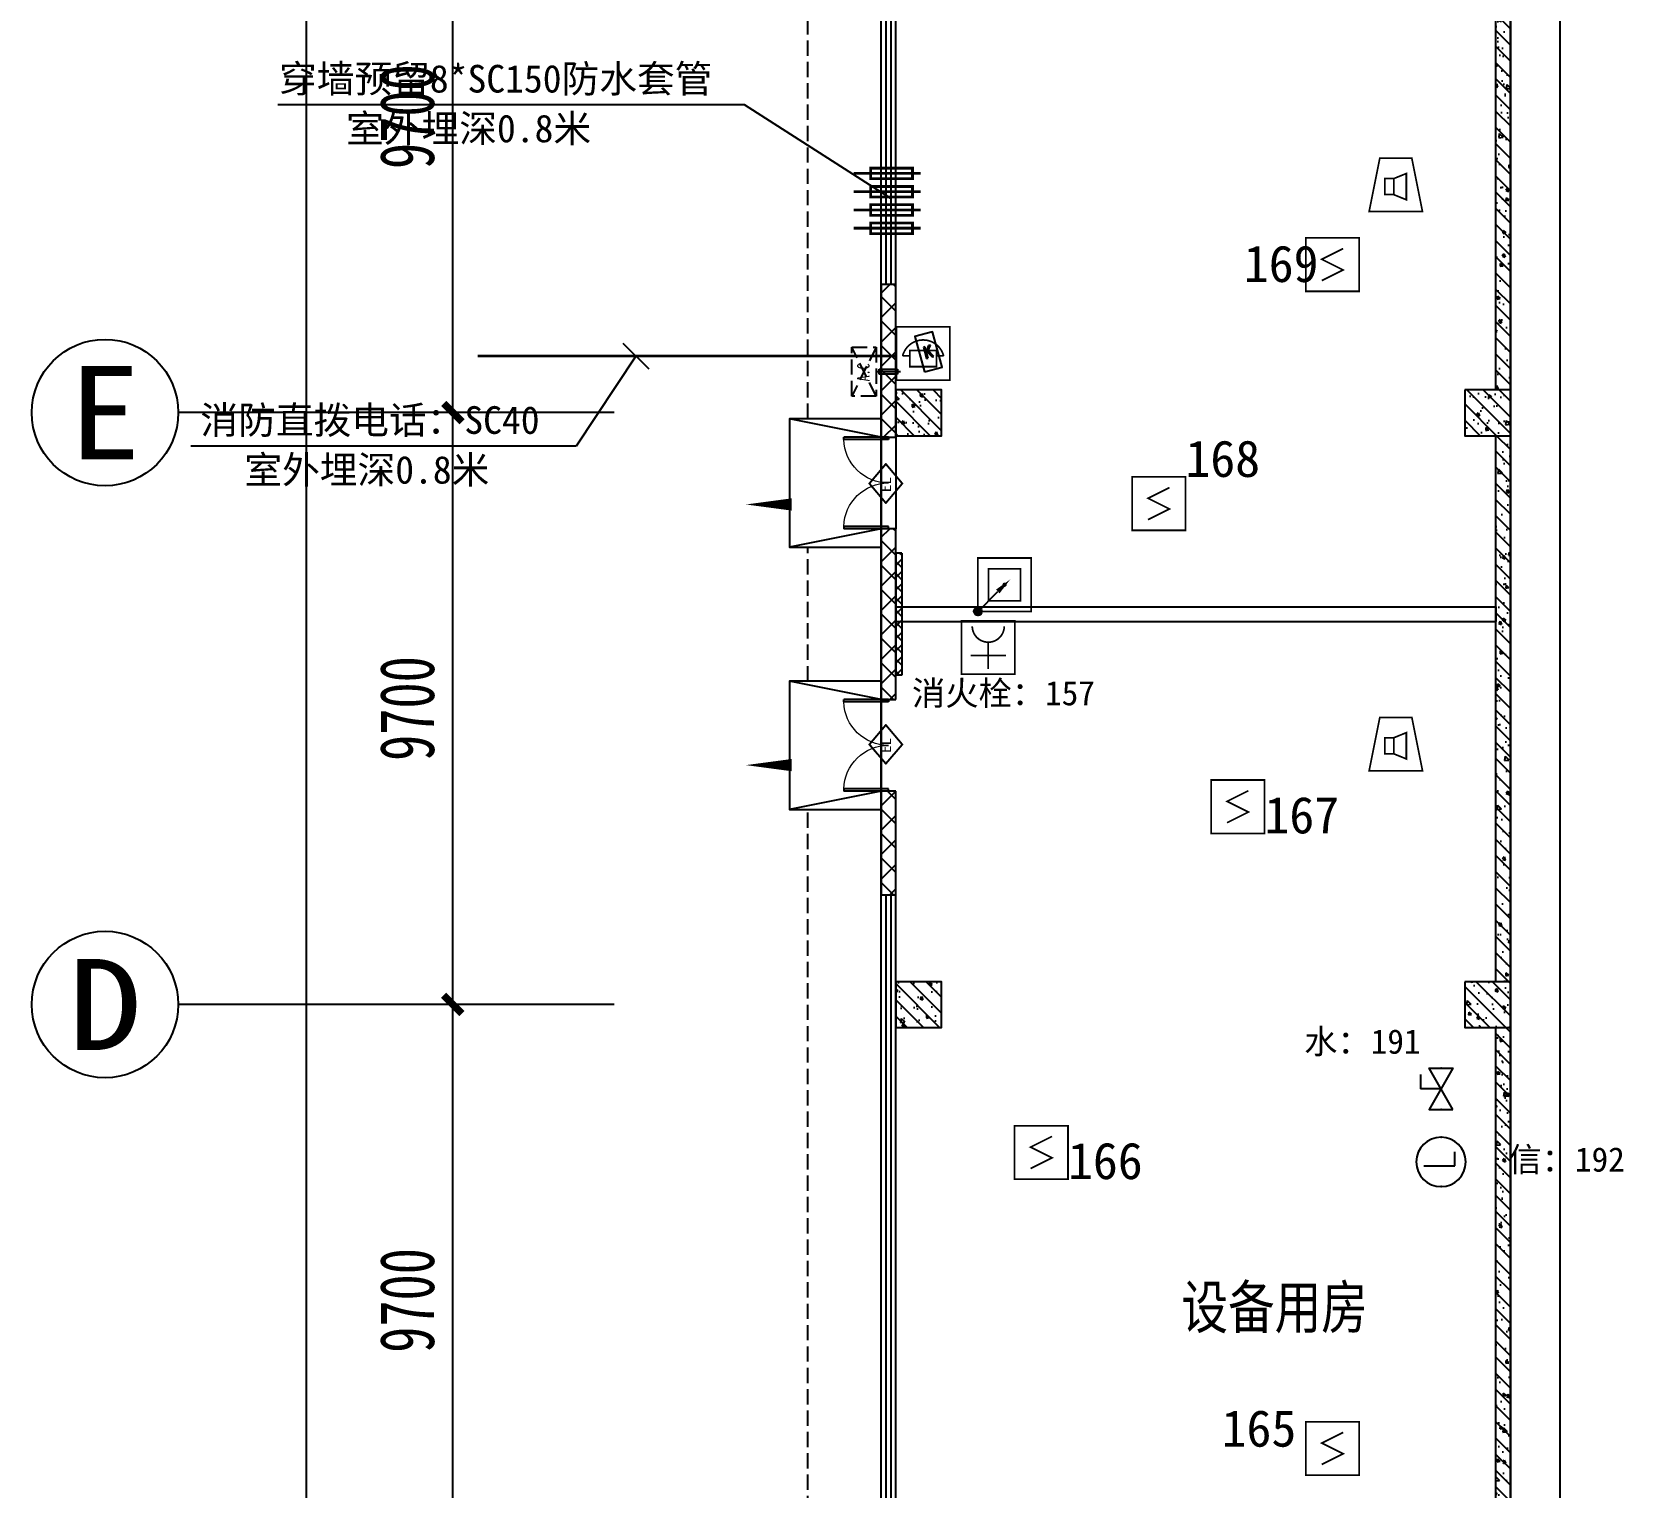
# Model space of a CAD drawing. Header units: millimetres. Extents: x -633009578 to 5705885, y -633235091 to 2571734.
# Drawn here: x 2777554 to 2803636, y 2293061 to 2316911 of the extents above; entities that cross this region are included whole.
import ezdxf
from ezdxf.enums import TextEntityAlignment as Align

# ---------------------------------------------------------------- set-up
doc = ezdxf.new("R2010")
doc.units = ezdxf.units.MM
doc.header["$LTSCALE"] = 1000
doc.header["$MEASUREMENT"] = 0
doc.linetypes.add('DASH', pattern=[0.35, 0.25, -0.1])
doc.layers.get('0').update_dxf_attribs({"color": 9})
for name, color, linetype in [('000000000000电气', 7, 'Continuous'), ('3T_WOOD', 21, 'Continuous'), ('A-COLUM(柱)', 255, 'Continuous'), ('A-DI-S(箭头)', 76, 'Continuous'), ('A-DOOR(门）', 4, 'Continuous'), ('A-EQPM(设备)', 15, 'Continuous'), ('A-F-AREA(计算)', 5, 'Continuous'), ('A-HATH(填充)', 8, 'Continuous'), ('A-LM-QPM(设备)', 8, 'Continuous'), ('A-ST-O(室外)', 54, 'Continuous'), ('A-STAR(楼梯)', 51, 'Continuous'), ('A-TEXT(房间)', 243, 'Continuous'), ('A-WA-J(剪力墙)', 254, 'Continuous'), ('A-WALL(墙)', 255, 'Continuous'), ('A-WINDOW（窗）', 4, 'Continuous'), ('AXIS_TEXT', 7, 'Continuous'), ('C-AXIS(轴号)', 3, 'Continuous'), ('WALL', 9, 'Continuous'), ('电-弱电平面-箭头', 3, 'Continuous'), ('电-强电平面-标注', 3, 'Continuous'), ('电-强电平面-线缆', 3, 'Continuous'), ('设备-安防', 3, 'Continuous'), ('设备-消防', 3, 'Continuous')]:
    doc.layers.add(name, color=color, linetype=linetype)
doc.styles.add('_TCH_AXIS', font='simhei.ttf', dxfattribs={"bigfont": 'GBCBIG'})
doc.styles.add('_TCH_DIM', font='simhei.ttf', dxfattribs={"width": 0.8, "bigfont": 'hztxt.shx'})
doc.styles.add('_TCH_DIM_T3', font='simhei.ttf', dxfattribs={"width": 0.707, "bigfont": 'GBCBIG'})
doc.styles.add('_TEL_DIM', font='simhei.ttf', dxfattribs={"height": 3.5, "bigfont": 'HZTXT'})
doc.styles.add('COMPLEX', font='simhei.ttf')
doc.styles.add('ELEC-DIM', font='simhei.ttf')
doc.styles.add('IDQSTYLE', font='simhei.ttf', dxfattribs={"width": 0.707, "bigfont": 'hztxt.shx'})
doc.styles.add('TXT', font='simhei.ttf', dxfattribs={"width": 0.8, "bigfont": 'hztxt.shx'})
doc.styles.add('宋体', font='simhei.ttf')
doc.dimstyles.new('_TCH_ARCH&&300', dxfattribs={"dimtxt": 892.5, "dimasz": 300, "dimexe": 750, "dimexo": 900, "dimgap": 300, "dimtad": 1, "dimdec": 0, "dimzin": 0, "dimdsep": 46, "dimtxsty": '_TCH_DIM_T3', "dimblk": 'ARCHTICK', "dimcen": 0.09, "dimclrt": 7, "dimazin": 2, "dimtfac": 1, "dimtdec": 0, "dimtix": 1, "dimtmove": 2, "dimatfit": 3, "dimfxl": 1, "dimtolj": 1, "dimtzin": 0, "dimarcsym": 0})
pattern_1 = [(45, (-830357.9205473666, -3.184366441797465), (-200.0002033111466, 200.0002033111467), []), (135, (-830357.9205473666, -3.184366441797465), (-200.0002033111467, -200.0002033111466), [])]
pattern_2 = [(315, (0, 0), (132.5825214724777, 132.5825214724776), []), (320, (0, 0), (-47.06410123694653, -537.9451369505651), [56.25, -618.75]), (625, (0, 0), (564.1441002750089, 104.0635002097499), [45, -495]), (370.4514, (-3.922005000000009, -44.82876), (517.079656545715, -433.8820362855164), [47.8051425, -525.856584]), (316.1842, (150, -2.755455298081545e-14), (-124.1392607467639, -800.4307864692332), [84.375, -928.125]), (366.6356, (139.65501975, -66.70255875000004), (730.5884031753312, -700.9970291615274), [71.707716, -788.78475]), (621.1842000000001, (150, -2.755455298081545e-14), (730.588950693994, -700.9964588502198), [67.5, -742.5]), (291, (112.5, -75.00000000000001), (-301.9641679990041, -447.6802890888463), [56.25, -618.75]), (596, (112.5, -75.00000000000001), (543.8625337851396, -182.4864989411868), [45, -495]), (341.4514, (87.3362955, -112.30667475), (241.8978725324643, -630.1669714361175), [47.8051425, -525.856584]), (307.5, (0, 0), (249.6703903734836, -9.119891487967951), [0, -488.9999999999999, 0, -502.5, 0, -496.875]), (277.5, (0, 0), (295.8087839117703, -197.3021530816116), [0, -286.5, 0, -477.75, 0, -189.375]), (237.5, (3.072332657360922e-14, 167.25), (-16.91615380078498, -400.3668271293068), [0, -187.5, 0, -585, 0, -776.25]), (227.5, (4.450060306401695e-14, 242.25), (75.07873674923819, -437.3896270067897), [0, -243.75, 0, -388.5, 0, -551.25])]

# ---------------------------------------------------------------- blocks, each defined once
blk = doc.blocks.new('_ArchTick')
at = {"color": 0, "linetype": 'ByBlock', "const_width": 0.4}
blk.add_lwpolyline([(-0.5, -0.5), (0.5, 0.5)], dxfattribs=at)
blk = doc.blocks.new('*D312')
at = {"layer": 'C-AXIS(轴号)', "color": 0, "lineweight": -2, "transparency": 16777216}
for p, q in [((1091976.748846702, 1618018.591094813), (1089481.408816443, 1618018.591094813)), ((1090231.408816443, 1608318.591094813), (1090231.408816443, 1618018.591094813)), ((1091976.748846702, 1608318.591094813), (1089481.408816443, 1608318.591094813))]:
    blk.add_line(p, q, dxfattribs=at)
at = {"layer": 'Defpoints', "color": 0, "transparency": 16777216}
for p in [(1090231.408816443, 1618018.591094813), (1092876.748846702, 1618018.591094813), (1092876.748846702, 1608318.591094813)]:
    blk.add_point(p, dxfattribs=at)
at = {"layer": 'C-AXIS(轴号)', "color": 0, "linetype": 'ByBlock', "lineweight": -2, "transparency": 16777216, "xscale": 300, "yscale": 300, "zscale": 300}
for p, rotation in [((1090231.408816443, 1618018.591094813), 90), ((1090231.408816443, 1608318.591094813), 270)]:
    blk.add_blockref('_ArchTick', p, dxfattribs=dict(at, rotation=rotation))
at = {"layer": 'C-AXIS(轴号)', "color": 7, "transparency": 16777216, "insert": (1089485.158816443, 1613168.591094813), "char_height": 892.5, "attachment_point": 5, "rotation": 90, "style": '_TCH_DIM_T3'}
blk.add_mtext('\\A1;9700', dxfattribs=at)
blk = doc.blocks.new('*D313')
at = {"layer": 'C-AXIS(轴号)', "color": 0, "lineweight": -2, "transparency": 16777216}
for p, q in [((1091976.748846702, 1627718.591094813), (1089481.408816443, 1627718.591094813)), ((1090231.408816443, 1618018.591094813), (1090231.408816443, 1627718.591094813)), ((1091976.748846702, 1618018.591094813), (1089481.408816443, 1618018.591094813))]:
    blk.add_line(p, q, dxfattribs=at)
at = {"layer": 'Defpoints', "color": 0, "transparency": 16777216}
for p in [(1090231.408816443, 1627718.591094813), (1092876.748846702, 1627718.591094813), (1092876.748846702, 1618018.591094813)]:
    blk.add_point(p, dxfattribs=at)
at = {"layer": 'C-AXIS(轴号)', "color": 0, "linetype": 'ByBlock', "lineweight": -2, "transparency": 16777216, "xscale": 300, "yscale": 300, "zscale": 300}
for p, rotation in [((1090231.408816443, 1627718.591094813), 90), ((1090231.408816443, 1618018.591094813), 270)]:
    blk.add_blockref('_ArchTick', p, dxfattribs=dict(at, rotation=rotation))
at = {"layer": 'C-AXIS(轴号)', "color": 7, "transparency": 16777216, "insert": (1089485.158816443, 1622868.591094813), "char_height": 892.5, "attachment_point": 5, "rotation": 90, "style": '_TCH_DIM_T3'}
blk.add_mtext('\\A1;9700', dxfattribs=at)
blk = doc.blocks.new('*D314')
at = {"layer": 'C-AXIS(轴号)', "color": 0, "lineweight": -2, "transparency": 16777216}
for p, q in [((1091976.748846702, 1637418.591094813), (1089481.408816443, 1637418.591094813)), ((1090231.408816443, 1627718.591094813), (1090231.408816443, 1637418.591094813)), ((1091976.748846702, 1627718.591094813), (1089481.408816443, 1627718.591094813))]:
    blk.add_line(p, q, dxfattribs=at)
at = {"layer": 'Defpoints', "color": 0, "transparency": 16777216}
for p in [(1090231.408816443, 1637418.591094813), (1092876.748846702, 1637418.591094813), (1092876.748846702, 1627718.591094813)]:
    blk.add_point(p, dxfattribs=at)
at = {"layer": 'C-AXIS(轴号)', "color": 0, "linetype": 'ByBlock', "lineweight": -2, "transparency": 16777216, "xscale": 300, "yscale": 300, "zscale": 300}
for p, rotation in [((1090231.408816443, 1637418.591094813), 90), ((1090231.408816443, 1627718.591094813), 270)]:
    blk.add_blockref('_ArchTick', p, dxfattribs=dict(at, rotation=rotation))
at = {"layer": 'C-AXIS(轴号)', "color": 7, "transparency": 16777216, "insert": (1089485.158816443, 1632568.591094813), "char_height": 892.5, "attachment_point": 5, "rotation": 90, "style": '_TCH_DIM_T3'}
blk.add_mtext('\\A1;9700', dxfattribs=at)
blk = doc.blocks.new('*D325')
at = {"layer": 'C-AXIS(轴号)', "color": 0, "lineweight": -2, "transparency": 16777216}
for p, q in [((1091976.748846702, 1725358.591094822), (1087081.408816443, 1725358.591094822)), ((1087831.408816443, 1589278.591094822), (1087831.408816443, 1725358.591094822)), ((1091976.748846702, 1589278.591094822), (1087081.408816443, 1589278.591094822))]:
    blk.add_line(p, q, dxfattribs=at)
at = {"layer": 'Defpoints', "color": 0, "transparency": 16777216}
for p in [(1087831.408816443, 1725358.591094822), (1092876.748846702, 1725358.591094822), (1092876.748846702, 1589278.591094822)]:
    blk.add_point(p, dxfattribs=at)
at = {"layer": 'C-AXIS(轴号)', "color": 0, "linetype": 'ByBlock', "lineweight": -2, "transparency": 16777216, "xscale": 300, "yscale": 300, "zscale": 300}
for p, rotation in [((1087831.408816443, 1725358.591094822), 90), ((1087831.408816443, 1589278.591094822), 270)]:
    blk.add_blockref('_ArchTick', p, dxfattribs=dict(at, rotation=rotation))
at = {"layer": 'C-AXIS(轴号)', "color": 7, "transparency": 16777216, "insert": (1087085.158816443, 1657318.591094822), "char_height": 892.5, "attachment_point": 5, "rotation": 90, "style": '_TCH_DIM_T3'}
blk.add_mtext('\\A1;136080', dxfattribs=at)
blk = doc.blocks.new('_AXISO')
blk.add_circle((0, 0), 0.5)
at = {"layer": 'AXIS_TEXT', "style": 'COMPLEX', "width": 1.041666666666667}
blk.add_attdef('A', text='', height=0.56, dxfattribs=at).set_placement((-0.25, -0.28), (0.25, -0.28), align=Align.FIT)
blk = doc.blocks.new('VdFDAFDFfasdgfswgre')
at = {"layer": 'A-LM-QPM(设备)'}
for p, q in [((-18.82899837940931, -406.182118716184), (32.44091908354312, -219.865729555022)), ((32.44091908354312, -219.865729555022), (56.36419694311917, -226.448856712319)), ((56.36419694311917, -226.448856712319), (37.18157476373017, -296.1590703437105)), ((49.2817729152739, -324.0305588338524), (125.9159782715142, -245.5878820237704)), ((153.1663345098495, -253.0865434217267), (58.93851659074426, -349.0140868732706)), ((125.9159782715142, -245.5878820237704), (153.1663345098495, -253.0865434217267)), ((5.094279481098056, -412.765245873481), (-18.82899837940931, -406.182118716184)), ((26.97990751266479, -333.232229411602), (5.094279481098056, -412.765245873481)), ((49.2817729152739, -324.0305588338524), (26.97990751266479, -333.232229411602)), ((26.97990751266479, -333.232229411602), (49.2817729152739, -324.0305588338524)), ((67.04131023027003, -429.8116214922629), (26.97990751266479, -333.232229411602)), ((37.18157476373017, -296.1590703437105), (49.2817729152739, -324.0305588338524)), ((58.93851659074426, -349.0140868732706), (97.61874484550208, -438.2258171304129)), ((97.61874484550208, -438.2258171304129), (67.04131023027003, -429.8116214922629))]:
    blk.add_line(p, q, dxfattribs=at)
blk.add_lwpolyline([(0, 0), (289.248551459983, -79.59444376500323), (130.0596639309078, -658.0915466849692), (-159.1888875309378, -578.4971029208973)], close=True, dxfattribs=at)
blk = doc.blocks.new('1fdasdas')
at = {"layer": 'A-EQPM(设备)', "linetype": 'DASH'}
for p, q in [((800.000240216963, -0.0003133723512291908), (0.0002401703968644142, 399.9996865927242)), ((0.0002401703968644142, -0.0003133723512291908), (800.000240216963, 399.9996865927242))]:
    blk.add_line(p, q, dxfattribs=at)
blk.add_lwpolyline([(0.0002401703968644142, 399.9996865927242), (800.000240216963, 399.9996865927242), (800.000240216963, -0.0003133723512291908), (0.0002401703968644142, -0.0003133723512291908)], close=True, dxfattribs=at)
at = {"layer": 'A-EQPM(设备)', "style": '_TCH_DIM', "width": 0.7058823529411765}
blk.add_text('A.C', height=204, dxfattribs=at).set_placement((239.6609672275372, 108.2505295248702))
blk = doc.blocks.new('31231')
at = {"layer": 'A-EQPM(设备)', "linetype": 'DASH', "ltscale": 500}
blk.add_lwpolyline([(46923.81837394973, 1033154.040788963), (47003.81837394973, 1033154.040788963), (47003.81837394973, 1032854.040788963), (46923.81837394973, 1032854.040788963)], close=True, dxfattribs=at)
blk.add_lwpolyline([(46963.81837394973, 1033204.040788963), (46963.81837394973, 1032804.040788963)], dxfattribs=at)
blk = doc.blocks.new('$DorLib2D$00000002')
for p, q in [((-0.5, -5.684341886080802e-17), (-0.5000000000000007, 0.4875)), ((-0.4750000000000007, 0.4875), (-0.5000000000000007, 0.4875)), ((-0.475, -2.842170943040401e-17), (-0.4750000000000007, 0.4875)), ((0.475, -2.842170943040401e-17), (0.4750000000000007, 0.4875)), ((0.4750000000000007, 0.4875), (0.5000000000000007, 0.4875)), ((0.5, -5.684341886080802e-17), (0.5000000000000007, 0.4875)), ((-0.5, -5.684341886080802e-17), (-0.475, -2.842170943040401e-17)), ((0.5, -5.684341886080802e-17), (0.475, -2.842170943040401e-17))]:
    blk.add_line(p, q)
at = {"lineweight": 13}
for centre, start, end in [((-0.4875, -4.263256414560601e-17), 0, 88.53071641864632), ((0.4875, -4.263256414560601e-17), 91.4692835813537, 180)]:
    blk.add_arc(centre, 0.4875, start, end, dxfattribs=at)
blk = doc.blocks.new('$WINLIB2D$00000001')
at = {"color": 0}
for points in [[(-0.4999999999999964, 0.5000000000000142), (-0.4999999999999964, -0.4999999999999858)], [(-0.4999999999999964, 0.5000000000000142), (0.5000000000000036, 0.5000000000000142)], [(0.5000000000000036, -0.4999999999999858), (0.5000000000000036, 0.5000000000000142)], [(0.5000000000000036, 0.1666666666666714), (-0.4999999999999964, 0.1666666666666714)], [(0.5000000000000036, -0.1666666666666572), (-0.4999999999999964, -0.1666666666666572)], [(-0.4999999999999964, -0.4999999999999858), (0.5000000000000036, -0.4999999999999858)]]:
    blk.add_lwpolyline(points, dxfattribs=at)
blk = doc.blocks.new('_FZH')
h = blk.add_hatch()
h.set_pattern_fill('钢筋混凝土', color=256, scale=0.1, style=0)
h.set_pattern_definition([(45, (0, 0), (-0.1767766952966369, 0.1767766952966369), []), (50, (0, 0), (0.7172601826007535, -0.06275213498259512), [0.07500000000000001, -0.8250000000000001]), (355, (0, 0), (-0.138751333613, 0.7521921337000119), [0.06, -0.66]), (100.4514, (0.05977168000000001, -0.00522934), (0.5785093817140216, 0.6894395420609536), [0.06374019, -0.701142112]), (46.1842, (0, 0.2), (1.067241048625645, -0.1655190143290181), [0.1125, -1.2375]), (96.6356, (0.088936745, 0.186206693), (0.9346627055487033, 0.9741178709004418), [0.095610288, -1.051713]), (351.1842, (0, 0.2), (0.9346619451336272, 0.9741186009253247), [0.09000000000000001, -0.9900000000000001]), (21, (0.1, 0.15), (0.5969070521184617, -0.4026188906653388), [0.07500000000000001, -0.8250000000000001]), (326, (0.1, 0.15), (0.2433153319215824, 0.7251500450468529), [0.06, -0.66]), (71.4514, (0.149742233, 0.116448394), (0.84022262858149, 0.3225304967099524), [0.06374019, -0.701142112]), (37.50000000000001, (0, 0), (0.01215985531729062, 0.3328938538313115), [0, -0.652, 0, -0.67, 0, -0.6625000000000001]), (7.499999999999999, (0, 0), (0.2630695374421486, 0.3944117118823603), [0, -0.382, 0, -0.637, 0, -0.2525]), (-32.5, (-0.223, 0), (0.533822436172409, -0.02255487173437976), [0, -0.25, 0, -0.78, 0, -1.035]), (-42.5, (-0.323, 0), (0.5831861693423862, 0.1001049823323177), [0, -0.325, 0, -0.518, 0, -0.735])])
h.paths.add_polyline_path([(-0.5, -0.5), (0.5, -0.5), (0.5, 0.5), (-0.5, 0.5)])
blk.add_lwpolyline([(-0.5, -0.5), (0.5, -0.5), (0.5, 0.5), (-0.5, 0.5)], close=True)
blk = doc.blocks.new('HC001224')
at = {"color": 0, "linetype": 'Continuous', "const_width": 0.2}
blk.add_lwpolyline([(-3.125, 3.125), (3.125, 3.125), (3.125, -3.125), (-3.125, -3.125)], close=True, dxfattribs=at)
blk.add_lwpolyline([(1.25, 1.875), (-1.25, 0.625), (1.25, -0.625), (-1.25, -1.875)], dxfattribs=at)
at = {"color": 0, "style": 'IDQSTYLE', "width": 0.7}
blk.add_attdef('PSFHATT', (5.125, -3.125), '', height=2.5, dxfattribs=at)
blk = doc.blocks.new('HC001269')
at = {"color": 0, "linetype": 'Continuous', "const_width": 0.2}
for points in [[(-3.125, -3.125), (-3.125, 3.125), (3.125, 3.125), (3.125, -3.125), (-3.125, -3.125)], [(-1.875, -1.875), (-1.875, 1.875), (1.875, 1.875), (1.875, -1.875), (-1.875, -1.875)]]:
    blk.add_lwpolyline(points, dxfattribs=at)
at = {"color": 0, "linetype": 'Continuous', "const_width": 0.25}
blk.add_lwpolyline([(-0.125, 0, 1), (0.125, 0, 1)], format="xyb", close=True, dxfattribs=at)
at = {"color": 0, "style": 'IDQSTYLE', "width": 0.7}
blk.add_attdef('PSFHATT', (5.125, -3.125), '', height=2.5, dxfattribs=at)
blk = doc.blocks.new('HC001213')
at = {"color": 0, "linetype": 'Continuous', "const_width": 0.2}
blk.add_lwpolyline([(-1.875, 3.125), (1.875, 3.125), (3.125, -3.125), (-3.125, -3.125)], close=True, dxfattribs=at)
for points in [[(-1.293653517016746, 0.7382802506738564), (-0.243653517016746, 0.7382802506738564), (-0.243653517016746, -1.136719749326144), (-1.293653517016746, -1.136719749326144), (-1.293653517016746, 0.7382802506738564)], [(-0.243653517016746, 0.7382802506738564), (1.231346482983254, 1.338280250673856), (1.231346482983254, -1.736719749326144), (-0.243653517016746, -1.136719749326144)]]:
    blk.add_lwpolyline(points, dxfattribs=at)
at = {"color": 0, "style": 'IDQSTYLE', "width": 0.7}
blk.add_attdef('PSFHATT', (5.125, -3.125), '', height=2.5, dxfattribs=at)
blk = doc.blocks.new('*X130')
at = {"color": 0, "linetype": 'Continuous'}
for p, q in [((192.587376364835, 446.7215535232801), (193.8713933576327, 448.0055705160779)), ((192.6509968705344, 446.3609099602676), (194.2320369206452, 447.9419500103785)), ((192.6864539319484, 447.2448951591055), (193.3480517218074, 447.9064929489645)), ((192.7889704286661, 446.0746194496875), (194.5183274312254, 447.8039764522467)), ((192.9823694457329, 445.8437543980423), (194.7491924828706, 447.61057743518)), ((193.2275231399996, 445.664644023597), (194.9283028573159, 447.3654237409133)), ((193.5311577474, 445.5440145622856), (195.0489323186273, 447.0617891335129)), ((193.9202347052458, 445.5088274514194), (195.0841194294935, 446.6727121756671)), ((194.6075199946775, 445.7718486721392), (194.8210982087737, 445.9854268862354))]:
    blk.add_line(p, q, dxfattribs=at)
blk = doc.blocks.new('HC001441')
at = {"color": 0, "linetype": 'Continuous'}
blk.add_line((0, -0.05776119327242668), (3.105492900474815, 3.117216328523909), dxfattribs=at)
blk.add_lwpolyline([(3.105492900474815, 3.117216328523909, 0.8, 0, 0), (5.057392361378561, 5.003787405167827, 0, 0, 0)], format="xyseb", dxfattribs=at)
blk.add_circle((0, 0), 0.625, dxfattribs=at)
at = {"color": 0, "linetype": 'Continuous', "xscale": 0.5, "yscale": 0.5, "zscale": 0.5}
blk.add_blockref('*X130', (-96.91845018383279, -223.3780232566237), dxfattribs=at)
at = {"color": 0, "style": 'IDQSTYLE', "width": 0.7}
blk.add_attdef('PSFHATT', (7.057392361378561, -0.62500001), '', height=2.5, dxfattribs=at)
blk = doc.blocks.new('HC001230')
at = {"color": 0, "linetype": 'Continuous', "const_width": 0.2}
blk.add_lwpolyline([(-3.125, 3.125), (3.125, 3.125), (3.125, -3.125), (-3.125, -3.125)], close=True, dxfattribs=at)
for points in [[(-2.401072989951189, -0.3027623563785085, -0.1359723361280036), (-1.749999999999972, 0.8473639094686121, -0.1989123673796602)], [(-1.749999999999972, 0.8473639094686121, -0.1989123673796602), (1.4210854715202e-14, 1.57223764362152, -0.1989123673796619), (1.750000000000028, 0.8473639094686121, -0.1359723361279837), (2.401072989950848, -0.3027623563785085, -0.1989123673796581)]]:
    blk.add_lwpolyline(points, format="xyb", dxfattribs=at)
for points in [[(-1.5625, 0.32223764362152), (1.5625, 0.32223764362152), (1.5625, -1.55276235637848), (-1.5625, -1.55276235637848), (-1.5625, 0.32223764362152)], [(-2.40107298995126, -0.3027623563785085), (-1.5625, -0.30276235637848)], [(1.5625, -0.30276235637848), (2.401072989950791, -0.3027623563785085)]]:
    blk.add_lwpolyline(points, dxfattribs=at)
at = {"color": 0, "style": 'IDQSTYLE', "width": 0.7}
blk.add_attdef('PSFHATT', (5.125, -3.125), '', height=2.5, dxfattribs=at)
blk = doc.blocks.new('HC001552')
at = {"color": 0, "linetype": 'Continuous', "const_width": 0.2}
blk.add_lwpolyline([(-3.125, 3.125), (3.125, 3.125), (3.125, -3.125), (-3.125, -3.125)], close=True, dxfattribs=at)
blk.add_lwpolyline([(-1.875, 2.5, 0.1989123673796508), (-1.325825214724788, 1.174174785275256, 0.1989123673796632), (-1.010554351787499e-15, 0.625, 0.1989123673796561), (1.325825214724758, 1.174174785275198, 0.1989123673796527), (1.875, 2.5)], format="xyb", dxfattribs=at)
for points in [[(-1.4210854715202e-14, 0.625), (0, -2.5)], [(-2.062500000000007, -0.9375000000000071), (2.062499999999993, -0.9374999999999931)]]:
    blk.add_lwpolyline(points, dxfattribs=at)
at = {"color": 0, "style": 'IDQSTYLE', "width": 0.7}
blk.add_attdef('PSFHATT', (5.125, -3.125), '', height=2.5, dxfattribs=at)
blk = doc.blocks.new('$EVALVE$00000030')
for p in [(0, 0), (86.96662483444015, 124.2674372167858)]:
    blk.add_line(p, (0, 124.2674372167858))
blk.add_lwpolyline([(-125.1919539347655, -72.2796083046087), (125.1919539347655, 72.27960830461234), (125.1919539347618, -72.2796083046087), (-125.1919539347618, 72.27960830461234)], close=True)
for p in [(-125.1919539347655, 1.818989403545856e-12), (125.1919539347655, 1.818989403545856e-12)]:
    blk.add_point(p)
blk = doc.blocks.new('$EVALVE$00000027')
at = {"color": 7}
for p, q in [((-23.35671002822346, 104.446320529838), (-23.35671002822346, -83.37028443875897)), ((-23.35671002822346, -83.37028443875897), (61.10157071883441, -83.37028443875897))]:
    blk.add_line(p, q, dxfattribs=at)
blk.add_lwpolyline([(-150, 0, 0.9999999999999999), (150, 0, 0.9999999999999999), (-150, 0, 0.8081788107226845)], format="xyb")
for p in [(-150, 0), (150, 0)]:
    blk.add_point(p)
blk = doc.blocks.new('$equip$00002474')
for p, q in [((-0.519992380955955, 1.000000338535756e-05), (7.619048119522631e-06, 0.4400100000020757)), ((7.619048119522631e-06, 0.4400100000020757), (0.5200076190521941, 1.000000338535756e-05)), ((7.619048119522631e-06, -0.4399899999989429), (-0.519992380955955, 1.000000338535756e-05)), ((0.5200076190521941, 1.000000338535756e-05), (7.619048119522631e-06, -0.4399899999989429))]:
    blk.add_line(p, q)
at = {"const_width": 0.04}
blk.add_lwpolyline([(7.619048119522631e-06, 0.4400100000020757), (-0.519992380955955, 1.000000338535756e-05), (7.619048119522631e-06, -0.4399899999989429), (0.5200076190521941, 1.000000338535756e-05), (7.619048119522631e-06, 0.4400100000020757), (-0.519992380955955, 1.000000338535756e-05)], dxfattribs=at)
for p in [(7.619048119522631e-06, 0.4400100000020757), (-0.519992380955955, 1.000000338535756e-05), (0.5200076190521941, 1.000000338535756e-05), (7.619048119522631e-06, -0.4399899999989429)]:
    blk.add_point(p)
at = {"color": 7, "style": '_TEL_DIM'}
blk.add_attdef('$TEXT$', text='', height=0.3, dxfattribs=at).set_placement((0.02805548798642121, 0.01213281898526475), align=Align.MIDDLE_CENTER)
at = {"color": 7, "style": '_TEL_DIM', "flags": 1}
blk.add_attdef('A', text='', height=2e-05, dxfattribs=at).set_placement((0, 0), align=Align.MIDDLE_CENTER)
blk = doc.blocks.new('负一层平面图9')
h = blk.add_hatch()
h.set_pattern_fill('钢筋混凝土', color=256, scale=75, angle=270, style=0)
h.set_pattern_definition(pattern_2)
h.paths.add_polyline_path([(1107566.098288361, 1637040.40672838), (1107326.098288361, 1637040.40672838), (1107326.098288361, 1628090.40672838), (1107566.098288361, 1628090.40672838)])
h = blk.add_hatch()
h.set_pattern_fill('钢筋混凝土', color=256, scale=75, angle=270, style=0)
h.set_pattern_definition(pattern_2)
h.paths.add_polyline_path([(1107566.098288361, 1627340.40672838), (1107326.098288361, 1627340.40672838), (1107326.098288361, 1618390.40672838), (1107566.098288361, 1618390.40672838)])
h = blk.add_hatch()
h.set_pattern_fill('钢筋混凝土', color=256, scale=75, angle=270, style=0)
h.set_pattern_definition(pattern_2)
h.paths.add_polyline_path([(1107566.098288361, 1617640.40672838), (1107326.098288361, 1617640.40672838), (1107326.098288361, 1608690.40672838), (1107566.098288361, 1608690.40672838)])
at = {"layer": 'A-HATH(填充)'}
h = blk.add_hatch(dxfattribs=at)
h.set_pattern_fill('多孔材料', color=256, scale=100, style=0)
h.set_pattern_definition(pattern_1)
h.paths.add_polyline_path([(1097251.098288366, 1629815.40672802), (1097251.098288366, 1627315.406728529), (1097491.098288367, 1627315.406728529), (1097491.098288367, 1629815.40672802)])
h = blk.add_hatch(dxfattribs=at)
h.set_pattern_fill('多孔材料', color=256, scale=100, style=0)
h.set_pattern_definition(pattern_1)
h.paths.add_polyline_path([(1097251.098288366, 1625815.406728529), (1097251.098288366, 1623015.406728529), (1097491.098288367, 1623015.406728529), (1097491.098288367, 1625815.406728529)])
h = blk.add_hatch(dxfattribs=at)
h.set_pattern_fill('多孔材料', color=256, scale=50, style=0)
h.set_pattern_definition([(45, (-830457.9205473666, -3.184366441797465), (-100.0001016555733, 100.0001016555733), []), (135, (-830457.9205473666, -3.184366441797465), (-100.0001016555733, -100.0001016555733), [])])
h.paths.add_polyline_path([(1097491.09828836, 1625415.40672857), (1097491.09828836, 1623415.40672857), (1097591.09828836, 1623415.40672857), (1097591.09828836, 1625415.40672857)])
h = blk.add_hatch(dxfattribs=at)
h.set_pattern_fill('多孔材料', color=256, scale=100, style=0)
h.set_pattern_definition(pattern_1)
h.paths.add_polyline_path([(1097251.098288366, 1621515.406728529), (1097251.098288366, 1619815.40672802), (1097491.098288367, 1619815.40672802), (1097491.098288367, 1621515.406728529)])
at = {"layer": 'A-DI-S(箭头)'}
blk.add_lwpolyline([(1108377.552594071, 1727829.142712386), (1108377.552594071, 1664191.024720457), (1108902.552594071, 1663999.940347468), (1107852.552594071, 1663814.797017724), (1108377.552594071, 1663628.524720457), (1108377.552594071, 1599990.406728529)], dxfattribs=at)
for points in [[(1096698.446246597, 1626212.662823143, 0, 0, 0), (1095035.446246597, 1626212.662823143, 0, 200, 0), (1095785.446246597, 1626212.662823143, 0, 0, 0)], [(1096698.446246597, 1621941.486512421, 0, 0, 0), (1095035.446246597, 1621941.486512421, 0, 200, 0), (1095785.446246597, 1621941.486512421, 0, 0, 0)]]:
    blk.add_lwpolyline(points, format="xyseb", dxfattribs=at)
at = {"layer": 'A-DOOR(门）'}
for p, q in [((1097251.098288361, 1627315.406728392), (1097251.098288361, 1625815.406728392)), ((1097491.098288361, 1627315.406728392), (1097491.098288361, 1625815.406728392)), ((1097251.098288361, 1623015.406728603), (1097251.098288361, 1621515.406728603))]:
    blk.add_line(p, q, dxfattribs=at)
at = {"layer": 'A-F-AREA(计算)'}
blk.add_lwpolyline([(1107566.098287924, 1589275.406728539), (1097251.098288353, 1589275.406728539), (1097251.098288353, 1725355.406728381), (1107566.098287924, 1725355.406728381)], close=True, dxfattribs=at)
at = {"layer": 'A-ST-O(室外)', "linetype": 'DASH'}
for points in [[(1096051.098288417, 1627615.406728388), (1096051.098288402, 1651565.406727216)], [(1096051.09828842, 1623315.406728599), (1096051.098288418, 1625515.406728543)], [(1096051.098288429, 1607615.406728315), (1096051.098288421, 1621215.406728753)]]:
    blk.add_lwpolyline(points, dxfattribs=at)
at = {"layer": 'A-STAR(楼梯)'}
for points in [[(1097251.098288367, 1627615.406728388), (1095751.098288367, 1627615.406728388), (1095751.098288367, 1625515.406728543), (1097251.098288361, 1625515.406728543)], [(1097251.09828836, 1627315.406728436), (1095751.098288356, 1627615.406234307)], [(1097251.09828836, 1625815.406728495), (1095751.098288356, 1625515.407222624)], [(1097251.098288367, 1623315.406728599), (1095751.098288367, 1623315.406728599), (1095751.098288367, 1621215.406728753), (1097251.098288361, 1621215.406728753)], [(1097251.09828836, 1623015.406728646), (1095751.098288356, 1623315.406234517)], [(1097251.09828836, 1621515.406728705), (1095751.098288356, 1621215.407222835)]]:
    blk.add_lwpolyline(points, dxfattribs=at)
at = {"layer": 'A-WA-J(剪力墙)'}
for p, q in [((1107326.098288375, 1628090.406727959), (1107326.098288379, 1637040.40672861)), ((1107566.098288324, 1628090.406727959), (1107566.098288348, 1637040.40672861)), ((1107326.098288348, 1618390.406727959), (1107326.098288391, 1627340.40672861)), ((1107566.098288398, 1618390.406727959), (1107566.09828836, 1627340.40672861)), ((1107326.098288402, 1608690.406727959), (1107326.098288404, 1617640.406727959)), ((1107566.098288352, 1608690.406727959), (1107566.098288373, 1617640.406727959))]:
    blk.add_line(p, q, dxfattribs=at)
at = {"layer": 'A-WALL(墙)'}
for p, q in [((1097491.09828836, 1625415.40672857), (1097491.09828836, 1623415.40672857)), ((1097591.09828836, 1625415.40672857), (1097491.09828836, 1625415.40672857)), ((1097591.09828836, 1625415.40672857), (1097591.09828836, 1623415.40672857)), ((1097491.098288399, 1624535.40672857), (1107326.098288362, 1624535.40672857)), ((1097491.098288399, 1624535.40672857), (1097491.098288399, 1624295.40672857)), ((1107326.098288362, 1624535.40672857), (1107326.098288362, 1624295.40672857)), ((1097491.098288399, 1624295.40672857), (1107326.098288362, 1624295.40672857)), ((1097591.09828836, 1623415.40672857), (1097491.09828836, 1623415.40672857))]:
    blk.add_line(p, q, dxfattribs=at)
at = {"layer": 'C-AXIS(轴号)'}
for p, q in [((1092876.748846702, 1627718.591094813), (1085731.408816443, 1627718.591094813)), ((1092876.748846702, 1618018.591094813), (1085731.408816443, 1618018.591094813))]:
    blk.add_line(p, q, dxfattribs=at)
at = {"layer": 'WALL'}
for p, q in [((1097251.098288366, 1629815.40672802), (1097251.098288366, 1627315.406728529)), ((1097491.098288367, 1629815.40672802), (1097251.098288366, 1629815.40672802)), ((1097491.098288367, 1627315.406728529), (1097491.098288367, 1629815.40672802)), ((1097251.098288366, 1627315.406728529), (1097491.098288367, 1627315.406728529)), ((1097251.098288366, 1625815.406728529), (1097251.098288366, 1623015.406728529)), ((1097491.098288367, 1625815.406728529), (1097251.098288366, 1625815.406728529)), ((1097491.098288367, 1623015.406728529), (1097491.098288367, 1625815.406728529)), ((1097251.098288366, 1623015.406728529), (1097491.098288367, 1623015.406728529)), ((1097251.098288366, 1621515.406728529), (1097251.098288366, 1619815.40672802)), ((1097491.098288367, 1621515.406728529), (1097251.098288366, 1621515.406728529)), ((1097491.098288367, 1619815.40672802), (1097491.098288367, 1621515.406728529)), ((1097251.098288366, 1619815.40672802), (1097491.098288367, 1619815.40672802))]:
    blk.add_line(p, q, dxfattribs=at)
at = {"layer": 'A-COLUM(柱)', "xscale": 750, "yscale": 750, "zscale": 750, "rotation": 270}
for p in [(1097866.098288361, 1627715.40672838), (1107191.098288361, 1627715.40672838), (1097866.098288361, 1618015.40672838), (1107191.098288361, 1618015.40672838)]:
    blk.add_blockref('_FZH', p, dxfattribs=at)
at = {"layer": 'A-DOOR(门）', "xscale": -1500, "yscale": 1500, "zscale": 1500, "rotation": 89.99999999999999}
for p in [(1097371.098288361, 1626565.406728392), (1097371.098288361, 1622265.406728603)]:
    blk.add_blockref('$DorLib2D$00000002', p, dxfattribs=at)
at = {"layer": 'A-EQPM(设备)', "color": 6, "rotation": 90}
for name, p in [('1fdasdas', (1097170.499686612, 1627990.406488194)), ('31231', (2130375.139077323, 1581426.58835443))]:
    blk.add_blockref(name, p, dxfattribs=at)
at = {"layer": 'A-LM-QPM(设备)', "xscale": -1, "rotation": 180}
blk.add_blockref('VdFDAFDFfasdgfswgre', (1097963.612285574, 1628386.156277593), dxfattribs=at)
at = {"layer": 'A-WINDOW（窗）', "extrusion": (0, 0, -1), "yscale": 240, "rotation": 90.00000000000001}
for p, xscale, zscale in [((-1097371.098288361, 1639815.406728285), 19999.99999999953, 19999.99999999953), ((-1097371.098288361, 1614815.406728285), 10000, 10000)]:
    blk.add_blockref('$WINLIB2D$00000001', p, dxfattribs=dict(at, xscale=xscale, zscale=zscale))
at = {"layer": 'C-AXIS(轴号)'}
ref = blk.add_blockref('_AXISO', (1084531.408816443, 1627718.591094813), dxfattribs=dict(at, xscale=2400, yscale=2400, zscale=2400))
ref.add_attrib('A', 'E', dxfattribs={"layer": 'AXIS_TEXT', "height": 1527.228902462397, "style": '_TCH_AXIS'}).set_placement((1083949.60732979, 1626954.976643582), (1085113.210303095, 1626954.976643582), align=Align.FIT)
ref = blk.add_blockref('_AXISO', (1084531.408816443, 1618018.591094813), dxfattribs=dict(at, xscale=2400, yscale=2400, zscale=2400))
ref.add_attrib('A', 'D', dxfattribs={"layer": 'AXIS_TEXT', "height": 1492.310151758372, "style": '_TCH_AXIS'}).set_placement((1083927.378516921, 1617272.436018934), (1085135.439115964, 1617272.436018934), align=Align.FIT)
at = {"layer": 'A-TEXT(房间)', "color": 4, "style": 'TXT', "width": 0.8}
blk.add_text('设备用房', height=700, dxfattribs=at).set_placement((1102173.779141537, 1612709.729482052))
at = {"layer": 'C-AXIS(轴号)'}
for p1, p2, distance, picture, middle in [((1092876.748846702, 1589278.591094822), (1092876.748846702, 1725358.591094822), 5045.340030258987, '*D325', (1087085.158816443, 1657318.591094822)), ((1092876.748846702, 1627718.591094813), (1092876.748846702, 1637418.591094813), 2645.340030258987, '*D314', (1089485.158816443, 1632568.591094813)), ((1092876.748846702, 1618018.591094813), (1092876.748846702, 1627718.591094813), 2645.340030258987, '*D313', (1089485.158816443, 1622868.591094813)), ((1092876.748846702, 1608318.591094813), (1092876.748846702, 1618018.591094813), 2645.340030258987, '*D312', (1089485.158816443, 1613168.591094813))]:
    dim = blk.add_aligned_dim(p1=p1, p2=p2, distance=distance, dimstyle='_TCH_ARCH&&300', dxfattribs=at)
    dim.commit()
    dim.dimension.update_dxf_attribs({"geometry": picture, "text_midpoint": middle})

msp = doc.modelspace()

# ---------------------------------------------------------------- linework, layer by layer
at = {"layer": '电-强电平面-标注'}
for p, q in [((2789235.982220558, 2315715.521802108), (2781584.093908221, 2315715.521802108)), ((2791633.334527459, 2314178.916276449), (2789235.982220558, 2315715.521802108)), ((2787242.998344409, 2311810.099020634), (2787667.262413122, 2311385.834951923)), ((2787455.130378766, 2311597.966986279), (2786474.91971596, 2310121.866676205)), ((2786474.91971596, 2310121.866676205), (2780161.666444714, 2310121.866676205))]:
    msp.add_line(p, q, dxfattribs=at)
at = {"layer": '电-强电平面-线缆', "color": 1, "linetype": 'Continuous', "const_width": 45}
for points in [[(2792124.554989584, 2314592.717818134), (2791023.362414558, 2314592.717818134)], [(2792124.554989584, 2314292.530910928), (2791023.362414558, 2314292.530910928)], [(2792124.554989584, 2313992.530910928), (2791023.362414558, 2313992.530910928)], [(2792124.554989584, 2313692.530910928), (2791023.362414558, 2313692.530910928)], [(2784862.57255543, 2311597.966986279), (2791724.524659525, 2311597.966986279)]]:
    msp.add_lwpolyline(points, dxfattribs=at)
for points in [[(2791987.791561939, 2314676.387419785), (2791304.223900957, 2314676.387419785), (2791304.223900957, 2314504.248118297), (2791987.791561939, 2314504.248118297)], [(2791987.791561939, 2314376.200512579), (2791304.223900957, 2314376.200512579), (2791304.223900957, 2314204.061211091), (2791987.791561939, 2314204.061211091)], [(2791987.791561939, 2314076.200512579), (2791304.223900957, 2314076.200512579), (2791304.223900957, 2313904.061211091), (2791987.791561939, 2313904.061211091)], [(2791987.791561939, 2313776.200512579), (2791304.223900957, 2313776.200512579), (2791304.223900957, 2313604.061211091), (2791987.791561939, 2313604.061211091)]]:
    msp.add_lwpolyline(points, close=True, dxfattribs=at)

# ---------------------------------------------------------------- block references
at = {"layer": '3T_WOOD'}
msp.add_blockref('负一层平面图9', (1694222.236239101, 682952.070850966), dxfattribs=at)
at = {"layer": '电-弱电平面-箭头', "color": 4, "xscale": 105, "yscale": 105, "zscale": 105}
msp.add_blockref('HC001441', (2793060.192707539, 2307412.433744669), dxfattribs=at)
at = {"layer": '设备-安防'}
ref = msp.add_blockref('$equip$00002474', (2791552.589846025, 2309507.648141159), dxfattribs=dict(at, xscale=-607.5, yscale=607.5, zscale=607.5, rotation=89.99999999999991))
ref.add_attrib('$TEXT$', 'EL', dxfattribs={"layer": '0', "color": 7, "height": 182.25, "rotation": 90, "style": '_TEL_DIM'}).set_placement((2791545.21915854, 2309490.604432357), align=Align.MIDDLE_CENTER)
ref = msp.add_blockref('$equip$00002474', (2791552.589846025, 2305233.675751132), dxfattribs=dict(at, xscale=-607.5, yscale=607.5, zscale=607.5, rotation=89.99999999999991))
ref.add_attrib('$TEXT$', 'EL', dxfattribs={"layer": '0', "color": 7, "height": 182.25, "rotation": 90, "style": '_TEL_DIM'}).set_placement((2791545.21915854, 2305216.632042331), align=Align.MIDDLE_CENTER)
at = {"layer": '设备-消防', "xscale": 140, "yscale": 140, "zscale": 140}
for name, p in [('HC001213', (2799909.898274821, 2314401.663993071)), ('HC001224', (2798871.587563629, 2313095.66194578)), ('HC001230', (2792162.024659525, 2311640.935745482)), ('HC001224', (2796023.828685356, 2309178.709127611)), ('HC001269', (2793497.692715096, 2307849.933759301)), ('HC001552', (2793230.028228784, 2306820.044652847)), ('HC001213', (2799909.898274821, 2305238.207620301)), ('HC001224', (2797318.997053061, 2304212.078229883)), ('HC001224', (2794099.418872828, 2298545.66194578)), ('HC001224', (2798871.587563629, 2293695.66194578))]:
    msp.add_blockref(name, p, dxfattribs=at)
at = {"layer": '设备-消防', "xscale": 2.7, "yscale": 2.7, "zscale": 2.7, "rotation": 90}
for name, p in [('$EVALVE$00000030', (2800650.923626655, 2299586.966914334)), ('$EVALVE$00000027', (2800650.923626655, 2298390.524451139))]:
    msp.add_blockref(name, p, dxfattribs=at)

# ---------------------------------------------------------------- texts
at = {"layer": '000000000000电气', "color": 1, "lineweight": 35, "style": '宋体'}
for s, p in [('169', (2797418.274292829, 2312810.192355953)), ('168', (2796461.328685356, 2309616.209127611)), ('167', (2797756.497053061, 2303774.578229883)), ('166', (2794536.918872828, 2298109.016990855)), ('165', (2797054.729800946, 2293724.106532075))]:
    msp.add_text(s, height=600, dxfattribs=at).set_placement(p)
at = {"layer": '000000000000电气', "color": 4, "lineweight": 35, "style": '宋体'}
for s, p in [('消火栓：157', (2791978.888019037, 2305874.097643226)), ('水：191', (2798407.513655621, 2300163.978127833)), ('信：192', (2801754.835783749, 2298231.193836735))]:
    msp.add_text(s, height=400, dxfattribs=at).set_placement(p)
at = {"layer": '电-强电平面-标注', "style": 'ELEC-DIM'}
for s, p in [('穿墙预留8*SC150防水套管', (2781605.682642668, 2315915.521802108)), ('室外埋深0.8米', (2782705.458186923, 2315100.639838781)), ('消防直拨电话：SC40', (2780316.09682446, 2310321.866676205)), ('室外埋深0.8米', (2781037.784609017, 2309506.984712878))]:
    msp.add_text(s, height=453.1645569620252, dxfattribs=at).set_placement(p)

doc.saveas('drawing.dxf')
